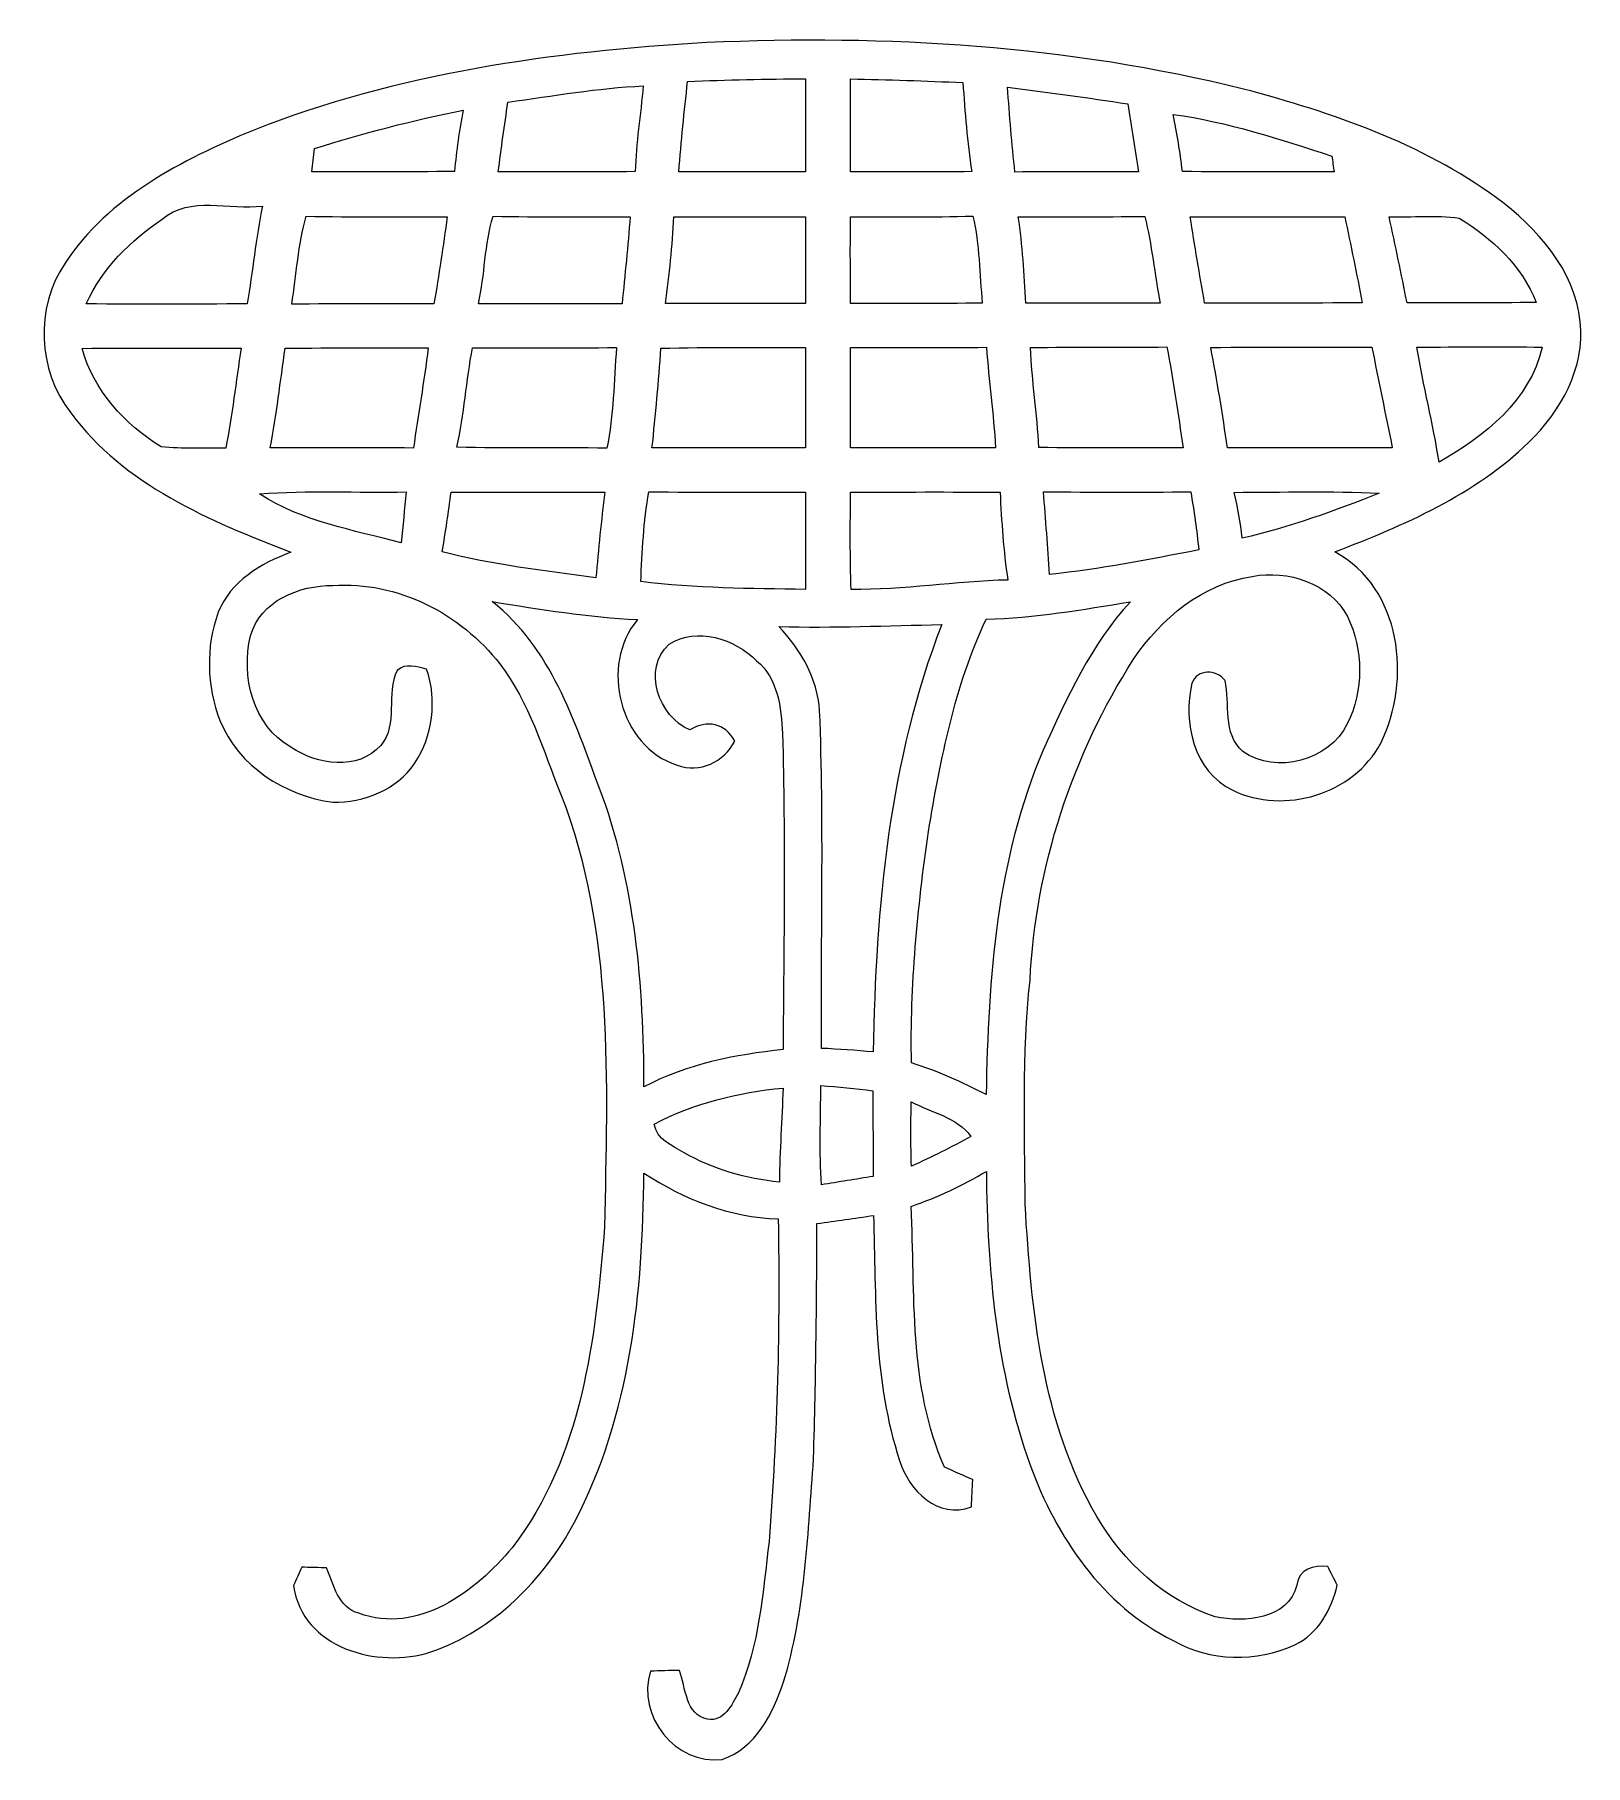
# Model space of a CAD drawing. Header units: centimetres. Extents: x -12.7 to 12.7, y -5.8 to 5.7.
# Drawn here: x 5.4 to 12.72, y -5.19 to 2.98 of the extents above; entities that cross this region are included whole.
import ezdxf

# ---------------------------------------------------------------- set-up
doc = ezdxf.new("R2010")
doc.units = ezdxf.units.CM
doc.header["$MEASUREMENT"] = 0
doc.layers.add('Camada 1', color=7, linetype='Continuous')

msp = doc.modelspace()

# ---------------------------------------------------------------- linework, layer by layer
at = {"layer": 'Camada 1', "color": 156}
for points, knots in [([(8.5732, 2.94604), (9.42233, 2.98379), (10.28064, 2.93229), (11.10755, 2.72661), (11.10755, 2.72661), (11.52701, 2.61584), (11.94822, 2.4712), (12.30241, 2.21368), (12.30241, 2.21368), (12.49257, 2.07044), (12.67319, 1.87501), (12.69753, 1.62772), (12.69753, 1.62772), (12.72222, 1.4104), (12.60615, 1.2058), (12.45481, 1.05903), (12.45481, 1.05903), (12.19975, 0.81068), (11.86602, 0.66745), (11.53829, 0.54151), (11.53829, 0.54151), (11.85509, 0.37217), (11.90342, -0.06314), (11.75597, -0.36125), (11.75597, -0.36125), (11.62649, -0.6043), (11.30158, -0.6999), (11.05675, -0.58384), (11.05675, -0.58384), (10.87366, -0.49564), (10.81933, -0.26212), (10.86448, -0.07866), (10.86448, -0.07866), (10.88955, -0.00987), (10.97986, -0.01235), (11.02042, -0.06526), (11.02042, -0.06526), (11.04618, -0.17604), (11.00666, -0.31537), (11.10473, -0.40004), (11.10473, -0.40004), (11.26208, -0.51223), (11.51361, -0.44379), (11.59791, -0.26987), (11.59791, -0.26987), (11.67553, -0.11394), (11.67411, 0.08042), (11.59862, 0.23671), (11.59862, 0.23671), (11.51502, 0.39441), (11.3171, 0.4579), (11.14918, 0.42615), (11.14918, 0.42615), (10.91423, 0.39017), (10.71808, 0.22825), (10.58862, 0.03493), (10.58862, 0.03493), (10.29935, -0.41733), (10.12577, -0.94402), (10.09967, -1.48096), (10.09967, -1.48096), (10.06086, -1.83161), (10.07533, -2.18546), (10.07638, -2.53787), (10.07638, -2.53787), (10.10637, -3.04129), (10.15576, -3.56834), (10.41541, -4.01319), (10.41541, -4.01319), (10.54028, -4.22768), (10.73572, -4.40796), (10.97385, -4.48592), (10.97385, -4.48592), (11.11179, -4.51379), (11.31746, -4.50074), (11.36015, -4.33599), (11.36015, -4.33599), (11.37038, -4.25908), (11.43775, -4.24215), (11.50584, -4.24885), (11.50584, -4.24885), (11.51678, -4.27073), (11.539, -4.31446), (11.54994, -4.3367), (11.54994, -4.3367), (11.52418, -4.45276), (11.46104, -4.56459), (11.35062, -4.61856), (11.35062, -4.61856), (11.17035, -4.70181), (10.94846, -4.69759), (10.77489, -4.59809), (10.77489, -4.59809), (10.44292, -4.43301), (10.22173, -4.10774), (10.09931, -3.76624), (10.09931, -3.76624), (9.93951, -3.32422), (9.89824, -2.84973), (9.89365, -2.383), (9.89365, -2.383), (9.78146, -2.45039), (9.66257, -2.50542), (9.5391, -2.54847), (9.5391, -2.54847), (9.55674, -2.9598), (9.52641, -3.39407), (9.69539, -3.7793), (9.69539, -3.7793), (9.73983, -3.79906), (9.78393, -3.81881), (9.82909, -3.83857), (9.82909, -3.83857), (9.82732, -3.88126), (9.8252, -3.92394), (9.82345, -3.96662), (9.82345, -3.96662), (9.66611, -4.02943), (9.52641, -3.88832), (9.48372, -3.74791), (9.48372, -3.74791), (9.36059, -3.37609), (9.37153, -2.97814), (9.36096, -2.59115), (9.36096, -2.59115), (9.27169, -2.60456), (9.18279, -2.61832), (9.09355, -2.6289), (9.09355, -2.6289), (9.09214, -3.01059), (9.08861, -3.39266), (9.07591, -3.77437), (9.07591, -3.77437), (9.04768, -4.11585), (9.03746, -4.46334), (8.93585, -4.79354), (8.93585, -4.79354), (8.88576, -4.94242), (8.80604, -5.1054), (8.64622, -5.15937), (8.64622, -5.15937), (8.4261, -5.18759), (8.24052, -4.95265), (8.30721, -4.74274), (8.30721, -4.74274), (8.35271, -4.74098), (8.39857, -4.73991), (8.44444, -4.73957), (8.44444, -4.73957), (8.47441, -4.81965), (8.47195, -4.94911), (8.57744, -4.96958), (8.57744, -4.96958), (8.65433, -4.98264), (8.69244, -4.90044), (8.72277, -4.8447), (8.72277, -4.8447), (8.82156, -4.61963), (8.83813, -4.37091), (8.86777, -4.12996), (8.86777, -4.12996), (8.90693, -3.62374), (8.91998, -3.11502), (8.91046, -2.60772), (8.91046, -2.60772), (8.68257, -2.60103), (8.46559, -2.51424), (8.27617, -2.39148), (8.27617, -2.39148), (8.27229, -2.95239), (8.21372, -3.53447), (7.94914, -4.03859), (7.94914, -4.03859), (7.80345, -4.3127), (7.56708, -4.54871), (7.27039, -4.65208), (7.27039, -4.65208), (7.01957, -4.73251), (6.66291, -4.63549), (6.62233, -4.33775), (6.62233, -4.33775), (6.63222, -4.31623), (6.65161, -4.27355), (6.66114, -4.25202), (6.66114, -4.25202), (6.69042, -4.25272), (6.74899, -4.25414), (6.77827, -4.25484), (6.77827, -4.25484), (6.81073, -4.33599), (6.83331, -4.44217), (6.92996, -4.4697), (6.92996, -4.4697), (7.21042, -4.57234), (7.48242, -4.36527), (7.65386, -4.16065), (7.65386, -4.16065), (7.98583, -3.73133), (8.04898, -3.1683), (8.09059, -2.64478), (8.09059, -2.64478), (8.10365, -1.96144), (8.13576, -1.25236), (7.88458, -0.60325), (7.88458, -0.60325), (7.79921, -0.3937), (7.7364, -0.16932), (7.59636, 0.01235), (7.59636, 0.01235), (7.41186, 0.25011), (7.11234, 0.40498), (6.8079, 0.38276), (6.8079, 0.38276), (6.64986, 0.38452), (6.46499, 0.31114), (6.41914, 0.14534), (6.41914, 0.14534), (6.37187, -0.04514), (6.43113, -0.27798), (6.60964, -0.38099), (6.60964, -0.38099), (6.73347, -0.46389), (6.92502, -0.49318), (7.03403, -0.37217), (7.03403, -0.37217), (7.11941, -0.27094), (7.05555, -0.12876), (7.11059, -0.01798), (7.11059, -0.01798), (7.15186, 0.01834), (7.20266, -0.00175), (7.24992, -0.01164), (7.24992, -0.01164), (7.30108, -0.1584), (7.27957, -0.32773), (7.19384, -0.4572), (7.19384, -0.4572), (7.10917, -0.58173), (6.95359, -0.64347), (6.80685, -0.64065), (6.80685, -0.64065), (6.58142, -0.60854), (6.36128, -0.47096), (6.27415, -0.25435), (6.27415, -0.25435), (6.21276, -0.09277), (6.20535, 0.09384), (6.26674, 0.25646), (6.26674, 0.25646), (6.32495, 0.40357), (6.46818, 0.48753), (6.60929, 0.5401), (6.60929, 0.5401), (6.22723, 0.68721), (5.82048, 0.85831), (5.56965, 1.19803), (5.56965, 1.19803), (5.41406, 1.39876), (5.39925, 1.69438), (5.54319, 1.905), (5.54319, 1.905), (5.74781, 2.21684), (6.09669, 2.39253), (6.43078, 2.53188), (6.43078, 2.53188), (7.11234, 2.79964), (7.84577, 2.90476), (8.5732, 2.94604)], [0, 0, 0, 0, 0.0147059, 0.0147059, 0.0147059, 0.0147059, 0.0294118, 0.0294118, 0.0294118, 0.0294118, 0.0441176, 0.0441176, 0.0441176, 0.0441176, 0.0588235, 0.0588235, 0.0588235, 0.0588235, 0.0735294, 0.0735294, 0.0735294, 0.0735294, 0.0882353, 0.0882353, 0.0882353, 0.0882353, 0.1029412, 0.1029412, 0.1029412, 0.1029412, 0.1176471, 0.1176471, 0.1176471, 0.1176471, 0.1323529, 0.1323529, 0.1323529, 0.1323529, 0.1470588, 0.1470588, 0.1470588, 0.1470588, 0.1617647, 0.1617647, 0.1617647, 0.1617647, 0.1764706, 0.1764706, 0.1764706, 0.1764706, 0.1911765, 0.1911765, 0.1911765, 0.1911765, 0.2058824, 0.2058824, 0.2058824, 0.2058824, 0.2205882, 0.2205882, 0.2205882, 0.2205882, 0.2352941, 0.2352941, 0.2352941, 0.2352941, 0.25, 0.25, 0.25, 0.25, 0.2647059, 0.2647059, 0.2647059, 0.2647059, 0.2794118, 0.2794118, 0.2794118, 0.2794118, 0.2941176, 0.2941176, 0.2941176, 0.2941176, 0.3088235, 0.3088235, 0.3088235, 0.3088235, 0.3235294, 0.3235294, 0.3235294, 0.3235294, 0.3382353, 0.3382353, 0.3382353, 0.3382353, 0.3529412, 0.3529412, 0.3529412, 0.3529412, 0.3676471, 0.3676471, 0.3676471, 0.3676471, 0.3823529, 0.3823529, 0.3823529, 0.3823529, 0.3970588, 0.3970588, 0.3970588, 0.3970588, 0.4117647, 0.4117647, 0.4117647, 0.4117647, 0.4264706, 0.4264706, 0.4264706, 0.4264706, 0.4411765, 0.4411765, 0.4411765, 0.4411765, 0.4558824, 0.4558824, 0.4558824, 0.4558824, 0.4705882, 0.4705882, 0.4705882, 0.4705882, 0.4852941, 0.4852941, 0.4852941, 0.4852941, 0.5, 0.5, 0.5, 0.5, 0.5147059, 0.5147059, 0.5147059, 0.5147059, 0.5294118, 0.5294118, 0.5294118, 0.5294118, 0.5441176, 0.5441176, 0.5441176, 0.5441176, 0.5588235, 0.5588235, 0.5588235, 0.5588235, 0.5735294, 0.5735294, 0.5735294, 0.5735294, 0.5882353, 0.5882353, 0.5882353, 0.5882353, 0.6029412, 0.6029412, 0.6029412, 0.6029412, 0.6176471, 0.6176471, 0.6176471, 0.6176471, 0.6323529, 0.6323529, 0.6323529, 0.6323529, 0.6470588, 0.6470588, 0.6470588, 0.6470588, 0.6617647, 0.6617647, 0.6617647, 0.6617647, 0.6764706, 0.6764706, 0.6764706, 0.6764706, 0.6911765, 0.6911765, 0.6911765, 0.6911765, 0.7058824, 0.7058824, 0.7058824, 0.7058824, 0.7205882, 0.7205882, 0.7205882, 0.7205882, 0.7352941, 0.7352941, 0.7352941, 0.7352941, 0.75, 0.75, 0.75, 0.75, 0.7647059, 0.7647059, 0.7647059, 0.7647059, 0.7794118, 0.7794118, 0.7794118, 0.7794118, 0.7941176, 0.7941176, 0.7941176, 0.7941176, 0.8088235, 0.8088235, 0.8088235, 0.8088235, 0.8235294, 0.8235294, 0.8235294, 0.8235294, 0.8382353, 0.8382353, 0.8382353, 0.8382353, 0.8529412, 0.8529412, 0.8529412, 0.8529412, 0.8676471, 0.8676471, 0.8676471, 0.8676471, 0.8823529, 0.8823529, 0.8823529, 0.8823529, 0.8970588, 0.8970588, 0.8970588, 0.8970588, 0.9117647, 0.9117647, 0.9117647, 0.9117647, 0.9264706, 0.9264706, 0.9264706, 0.9264706, 0.9411765, 0.9411765, 0.9411765, 0.9411765, 0.9558824, 0.9558824, 0.9558824, 0.9558824, 0.9705882, 0.9705882, 0.9705882, 0.9705882, 1, 1, 1, 1]), ([(7.63447, 2.66488), (7.63447, 2.66488), (7.63447, 2.66488), (7.63447, 2.66488), (7.63447, 2.66488), (7.61787, 2.55551), (7.60236, 2.44615), (7.58859, 2.3361), (7.58859, 2.3361), (7.80413, 2.33574), (8.0197, 2.33503), (8.23524, 2.3368), (8.23524, 2.3368), (8.23948, 2.47261), (8.26065, 2.60667), (8.27369, 2.74143), (8.27369, 2.74143), (8.05885, 2.7319), (7.84684, 2.69451), (7.63447, 2.66488)], [0, 0, 0, 0, 0.1666667, 0.1666667, 0.1666667, 0.1666667, 0.3333333, 0.3333333, 0.3333333, 0.3333333, 0.5, 0.5, 0.5, 0.5, 0.6666667, 0.6666667, 0.6666667, 0.6666667, 1, 1, 1, 1]), ([(8.48289, 2.76294), (8.48289, 2.76294), (8.48289, 2.76294), (8.48289, 2.76294), (8.48289, 2.76294), (8.46666, 2.62078), (8.4529, 2.47826), (8.44125, 2.33539), (8.44125, 2.33539), (8.64093, 2.3361), (8.84061, 2.33574), (9.04027, 2.33574), (9.04027, 2.33574), (9.03958, 2.4825), (9.03993, 2.6289), (9.04027, 2.77529), (9.04027, 2.77529), (8.85437, 2.77459), (8.66844, 2.76965), (8.48289, 2.76294)], [0, 0, 0, 0, 0.1666667, 0.1666667, 0.1666667, 0.1666667, 0.3333333, 0.3333333, 0.3333333, 0.3333333, 0.5, 0.5, 0.5, 0.5, 0.6666667, 0.6666667, 0.6666667, 0.6666667, 1, 1, 1, 1]), ([(9.25159, 2.77459), (9.25159, 2.77459), (9.25159, 2.77459), (9.25159, 2.77459), (9.25159, 2.77459), (9.25125, 2.62819), (9.25125, 2.48179), (9.25125, 2.33539), (9.25125, 2.33539), (9.44245, 2.33644), (9.63329, 2.33469), (9.82451, 2.33715), (9.82451, 2.33715), (9.80405, 2.4765), (9.79204, 2.61691), (9.78288, 2.75731), (9.78288, 2.75731), (9.60578, 2.76506), (9.42869, 2.77142), (9.25159, 2.77459)], [0, 0, 0, 0, 0.1666667, 0.1666667, 0.1666667, 0.1666667, 0.3333333, 0.3333333, 0.3333333, 0.3333333, 0.5, 0.5, 0.5, 0.5, 0.6666667, 0.6666667, 0.6666667, 0.6666667, 1, 1, 1, 1]), ([(9.99348, 2.73507), (9.99348, 2.73507), (9.99348, 2.73507), (9.99348, 2.73507), (9.99348, 2.73507), (10.003, 2.60173), (10.0143, 2.46803), (10.02841, 2.33503), (10.02841, 2.33503), (10.22278, 2.33644), (10.41752, 2.33539), (10.61225, 2.3361), (10.61225, 2.3361), (10.59568, 2.44298), (10.57804, 2.54952), (10.56111, 2.6564), (10.56111, 2.6564), (10.37237, 2.68639), (10.18292, 2.7118), (9.99348, 2.73507)], [0, 0, 0, 0, 0.1666667, 0.1666667, 0.1666667, 0.1666667, 0.3333333, 0.3333333, 0.3333333, 0.3333333, 0.5, 0.5, 0.5, 0.5, 0.6666667, 0.6666667, 0.6666667, 0.6666667, 1, 1, 1, 1]), ([(6.72076, 2.44544), (6.72076, 2.44544), (6.72076, 2.44544), (6.72076, 2.44544), (6.72076, 2.44544), (6.71617, 2.40911), (6.7123, 2.37277), (6.70842, 2.3361), (6.70842, 2.3361), (6.93278, 2.33644), (7.15751, 2.33362), (7.38222, 2.3382), (7.38222, 2.3382), (7.39104, 2.43521), (7.40375, 2.53188), (7.4228, 2.62748), (7.4228, 2.62748), (7.18572, 2.5788), (6.95113, 2.51953), (6.72076, 2.44544)], [0, 0, 0, 0, 0.1666667, 0.1666667, 0.1666667, 0.1666667, 0.3333333, 0.3333333, 0.3333333, 0.3333333, 0.5, 0.5, 0.5, 0.5, 0.6666667, 0.6666667, 0.6666667, 0.6666667, 1, 1, 1, 1]), ([(10.77595, 2.60738), (10.77595, 2.60738), (10.77595, 2.60738), (10.77595, 2.60738), (10.77595, 2.60738), (10.79358, 2.51812), (10.8084, 2.42817), (10.81933, 2.33749), (10.81933, 2.33749), (11.05817, 2.33432), (11.29663, 2.33574), (11.53548, 2.33644), (11.53548, 2.33644), (11.533, 2.35479), (11.52771, 2.39148), (11.52525, 2.41017), (11.52525, 2.41017), (11.28006, 2.49096), (11.03241, 2.5714), (10.77595, 2.60738)], [0, 0, 0, 0, 0.1666667, 0.1666667, 0.1666667, 0.1666667, 0.3333333, 0.3333333, 0.3333333, 0.3333333, 0.5, 0.5, 0.5, 0.5, 0.6666667, 0.6666667, 0.6666667, 0.6666667, 1, 1, 1, 1]), ([(6.00216, 2.11208), (6.00216, 2.11208), (6.00216, 2.11208), (6.00216, 2.11208), (6.00216, 2.11208), (5.85223, 2.01117), (5.71782, 1.881), (5.64337, 1.71309), (5.64337, 1.71309), (5.89633, 1.70885), (6.14961, 1.71238), (6.40257, 1.71202), (6.40257, 1.71202), (6.43008, 1.86584), (6.44313, 2.02177), (6.47559, 2.17452), (6.47559, 2.17452), (6.31895, 2.15406), (6.13375, 2.22566), (6.00216, 2.11208)], [0, 0, 0, 0, 0.1666667, 0.1666667, 0.1666667, 0.1666667, 0.3333333, 0.3333333, 0.3333333, 0.3333333, 0.5, 0.5, 0.5, 0.5, 0.6666667, 0.6666667, 0.6666667, 0.6666667, 1, 1, 1, 1]), ([(6.61317, 1.71167), (6.61317, 1.71167), (6.61317, 1.71167), (6.61317, 1.71167), (6.61317, 1.71167), (6.83718, 1.71238), (7.06084, 1.71309), (7.28451, 1.71202), (7.28451, 1.71202), (7.30919, 1.84891), (7.32825, 1.98649), (7.348, 2.12372), (7.348, 2.12372), (7.12576, 2.12514), (6.9035, 2.1209), (6.6816, 2.12653), (6.6816, 2.12653), (6.6435, 1.99143), (6.63575, 1.85032), (6.61317, 1.71167)], [0, 0, 0, 0, 0.1666667, 0.1666667, 0.1666667, 0.1666667, 0.3333333, 0.3333333, 0.3333333, 0.3333333, 0.5, 0.5, 0.5, 0.5, 0.6666667, 0.6666667, 0.6666667, 0.6666667, 1, 1, 1, 1]), ([(7.56496, 2.12653), (7.56496, 2.12653), (7.56496, 2.12653), (7.56496, 2.12653), (7.56496, 2.12653), (7.52228, 1.99248), (7.52651, 1.84996), (7.49511, 1.71343), (7.49511, 1.71343), (7.72089, 1.71238), (7.94702, 1.71414), (8.17316, 1.71309), (8.17316, 1.71309), (8.18727, 1.84996), (8.20067, 1.98683), (8.2116, 2.12407), (8.2116, 2.12407), (7.99606, 2.12514), (7.7805, 2.12124), (7.56496, 2.12653)], [0, 0, 0, 0, 0.1666667, 0.1666667, 0.1666667, 0.1666667, 0.3333333, 0.3333333, 0.3333333, 0.3333333, 0.5, 0.5, 0.5, 0.5, 0.6666667, 0.6666667, 0.6666667, 0.6666667, 1, 1, 1, 1]), ([(9.25125, 2.12372), (9.25125, 2.12372), (9.25125, 2.12372), (9.25125, 2.12372), (9.25125, 2.12372), (9.25125, 1.98754), (9.25089, 1.85103), (9.25194, 1.7145), (9.25194, 1.7145), (9.45938, 1.71555), (9.66681, 1.71414), (9.87424, 1.71555), (9.87424, 1.71555), (9.86155, 1.85278), (9.86189, 1.99214), (9.8298, 2.12689), (9.8298, 2.12689), (9.63682, 2.12124), (9.44421, 2.12514), (9.25125, 2.12372)], [0, 0, 0, 0, 0.1666667, 0.1666667, 0.1666667, 0.1666667, 0.3333333, 0.3333333, 0.3333333, 0.3333333, 0.5, 0.5, 0.5, 0.5, 0.6666667, 0.6666667, 0.6666667, 0.6666667, 1, 1, 1, 1]), ([(10.04427, 2.12372), (10.04427, 2.12372), (10.04427, 2.12372), (10.04427, 2.12372), (10.04427, 2.12372), (10.0651, 1.98895), (10.07145, 1.85242), (10.07955, 1.71626), (10.07955, 1.71626), (10.29122, 1.71414), (10.50288, 1.71662), (10.71455, 1.71591), (10.71455, 1.71591), (10.6874, 1.85208), (10.67505, 1.99107), (10.64153, 2.12583), (10.64153, 2.12583), (10.44222, 2.12195), (10.24325, 2.12478), (10.04427, 2.12372)], [0, 0, 0, 0, 0.1666667, 0.1666667, 0.1666667, 0.1666667, 0.3333333, 0.3333333, 0.3333333, 0.3333333, 0.5, 0.5, 0.5, 0.5, 0.6666667, 0.6666667, 0.6666667, 0.6666667, 1, 1, 1, 1]), ([(11.79547, 2.12336), (11.79547, 2.12336), (11.79547, 2.12336), (11.79547, 2.12336), (11.79547, 2.12336), (11.82475, 1.98825), (11.85333, 1.85313), (11.88013, 1.71732), (11.88013, 1.71732), (12.08334, 1.71767), (12.28653, 1.71662), (12.49009, 1.71944), (12.49009, 1.71944), (12.42306, 1.89159), (12.2809, 2.02459), (12.12566, 2.11771), (12.12566, 2.11771), (12.01596, 2.13184), (11.90518, 2.12195), (11.79547, 2.12336)], [0, 0, 0, 0, 0.1666667, 0.1666667, 0.1666667, 0.1666667, 0.3333333, 0.3333333, 0.3333333, 0.3333333, 0.5, 0.5, 0.5, 0.5, 0.6666667, 0.6666667, 0.6666667, 0.6666667, 1, 1, 1, 1]), ([(8.37847, 1.71414), (8.37847, 1.71414), (8.37847, 1.71414), (8.37847, 1.71414), (8.37847, 1.71414), (8.59895, 1.71379), (8.81944, 1.7145), (9.04027, 1.71414), (9.04027, 1.71414), (9.03993, 1.85103), (9.03993, 1.98754), (9.03993, 2.12372), (9.03993, 2.12372), (8.8325, 2.12407), (8.62541, 2.12407), (8.41798, 2.12372), (8.41798, 2.12372), (8.41162, 1.98683), (8.39576, 1.85032), (8.37847, 1.71414)], [0, 0, 0, 0, 0.1666667, 0.1666667, 0.1666667, 0.1666667, 0.3333333, 0.3333333, 0.3333333, 0.3333333, 0.5, 0.5, 0.5, 0.5, 0.6666667, 0.6666667, 0.6666667, 0.6666667, 1, 1, 1, 1]), ([(10.85603, 2.12407), (10.85603, 2.12407), (10.85603, 2.12407), (10.85603, 2.12407), (10.85603, 2.12407), (10.87683, 1.9879), (10.90117, 1.85208), (10.92412, 1.71591), (10.92412, 1.71591), (11.17211, 1.71767), (11.42047, 1.71555), (11.66883, 1.71732), (11.66883, 1.71732), (11.64166, 1.85313), (11.61486, 1.98895), (11.58592, 2.12407), (11.58592, 2.12407), (11.34251, 2.12372), (11.09909, 2.12407), (10.85603, 2.12407)], [0, 0, 0, 0, 0.1666667, 0.1666667, 0.1666667, 0.1666667, 0.3333333, 0.3333333, 0.3333333, 0.3333333, 0.5, 0.5, 0.5, 0.5, 0.6666667, 0.6666667, 0.6666667, 0.6666667, 1, 1, 1, 1]), ([(5.62327, 1.50247), (5.62327, 1.50247), (5.62327, 1.50247), (5.62327, 1.50247), (5.62327, 1.50247), (5.67655, 1.30386), (5.82471, 1.14406), (5.99651, 1.03786), (5.99651, 1.03786), (6.09776, 1.02693), (6.19972, 1.03363), (6.30166, 1.03152), (6.30166, 1.03152), (6.3327, 1.18779), (6.3507, 1.3462), (6.37433, 1.50388), (6.37433, 1.50388), (6.12386, 1.50354), (5.87375, 1.50495), (5.62327, 1.50247)], [0, 0, 0, 0, 0.1666667, 0.1666667, 0.1666667, 0.1666667, 0.3333333, 0.3333333, 0.3333333, 0.3333333, 0.5, 0.5, 0.5, 0.5, 0.6666667, 0.6666667, 0.6666667, 0.6666667, 1, 1, 1, 1]), ([(6.58247, 1.50318), (6.58247, 1.50318), (6.58247, 1.50318), (6.58247, 1.50318), (6.58247, 1.50318), (6.55954, 1.34691), (6.54156, 1.18921), (6.51228, 1.03363), (6.51228, 1.03363), (6.73734, 1.03116), (6.96277, 1.03399), (7.18819, 1.03187), (7.18819, 1.03187), (7.21113, 1.18921), (7.23793, 1.3462), (7.25769, 1.50424), (7.25769, 1.50424), (7.03226, 1.50495), (6.80754, 1.50529), (6.58247, 1.50318)], [0, 0, 0, 0, 0.1666667, 0.1666667, 0.1666667, 0.1666667, 0.3333333, 0.3333333, 0.3333333, 0.3333333, 0.5, 0.5, 0.5, 0.5, 0.6666667, 0.6666667, 0.6666667, 0.6666667, 1, 1, 1, 1]), ([(7.4669, 1.50529), (7.4669, 1.50529), (7.4669, 1.50529), (7.4669, 1.50529), (7.4669, 1.50529), (7.43761, 1.34972), (7.42879, 1.19062), (7.39281, 1.03645), (7.39281, 1.03645), (7.62916, 1.02763), (7.86553, 1.03645), (8.1019, 1.03082), (8.1019, 1.03082), (8.13364, 1.18745), (8.1354, 1.34725), (8.14704, 1.506), (8.14704, 1.506), (7.9202, 1.50529), (7.69372, 1.50495), (7.4669, 1.50529)], [0, 0, 0, 0, 0.1666667, 0.1666667, 0.1666667, 0.1666667, 0.3333333, 0.3333333, 0.3333333, 0.3333333, 0.5, 0.5, 0.5, 0.5, 0.6666667, 0.6666667, 0.6666667, 0.6666667, 1, 1, 1, 1]), ([(8.31461, 1.03258), (8.31461, 1.03258), (8.31461, 1.03258), (8.31461, 1.03258), (8.31461, 1.03258), (8.55627, 1.03222), (8.79827, 1.03292), (9.03993, 1.03222), (9.03993, 1.03222), (9.03993, 1.19027), (9.03993, 1.34832), (9.04027, 1.50636), (9.04027, 1.50636), (8.81238, 1.50566), (8.58448, 1.50883), (8.35695, 1.50318), (8.35695, 1.50318), (8.34602, 1.3462), (8.33191, 1.18921), (8.31461, 1.03258)], [0, 0, 0, 0, 0.1666667, 0.1666667, 0.1666667, 0.1666667, 0.3333333, 0.3333333, 0.3333333, 0.3333333, 0.5, 0.5, 0.5, 0.5, 0.6666667, 0.6666667, 0.6666667, 0.6666667, 1, 1, 1, 1]), ([(9.25125, 1.50707), (9.25125, 1.50707), (9.25125, 1.50707), (9.25125, 1.50707), (9.25125, 1.50707), (9.25125, 1.34902), (9.25125, 1.19062), (9.25125, 1.03222), (9.25125, 1.03222), (9.47983, 1.03328), (9.70845, 1.03116), (9.93705, 1.03363), (9.93705, 1.03363), (9.92752, 1.19238), (9.90564, 1.34937), (9.894, 1.50741), (9.894, 1.50741), (9.67987, 1.50671), (9.46538, 1.50707), (9.25125, 1.50707)], [0, 0, 0, 0, 0.1666667, 0.1666667, 0.1666667, 0.1666667, 0.3333333, 0.3333333, 0.3333333, 0.3333333, 0.5, 0.5, 0.5, 0.5, 0.6666667, 0.6666667, 0.6666667, 0.6666667, 1, 1, 1, 1]), ([(10.10143, 1.50671), (10.10143, 1.50671), (10.10143, 1.50671), (10.10143, 1.50671), (10.10143, 1.50671), (10.10884, 1.34902), (10.13354, 1.19238), (10.14201, 1.0347), (10.14201, 1.0347), (10.36884, 1.03046), (10.59602, 1.03363), (10.82286, 1.03258), (10.82286, 1.03258), (10.79816, 1.19167), (10.77701, 1.35113), (10.74561, 1.50917), (10.74561, 1.50917), (10.53076, 1.50671), (10.31628, 1.50847), (10.10143, 1.50671)], [0, 0, 0, 0, 0.1666667, 0.1666667, 0.1666667, 0.1666667, 0.3333333, 0.3333333, 0.3333333, 0.3333333, 0.5, 0.5, 0.5, 0.5, 0.6666667, 0.6666667, 0.6666667, 0.6666667, 1, 1, 1, 1]), ([(10.95304, 1.50671), (10.95304, 1.50671), (10.95304, 1.50671), (10.95304, 1.50671), (10.95304, 1.50671), (10.98373, 1.34972), (11.00842, 1.19133), (11.03241, 1.03292), (11.03241, 1.03292), (11.29171, 1.03222), (11.551, 1.03292), (11.81028, 1.03258), (11.81028, 1.03258), (11.7789, 1.19167), (11.74574, 1.35008), (11.71363, 1.50883), (11.71363, 1.50883), (11.45998, 1.50777), (11.20668, 1.51024), (10.95304, 1.50671)], [0, 0, 0, 0, 0.1666667, 0.1666667, 0.1666667, 0.1666667, 0.3333333, 0.3333333, 0.3333333, 0.3333333, 0.5, 0.5, 0.5, 0.5, 0.6666667, 0.6666667, 0.6666667, 0.6666667, 1, 1, 1, 1]), ([(11.92635, 1.50777), (11.92635, 1.50777), (11.92635, 1.50777), (11.92635, 1.50777), (11.92635, 1.50777), (11.95704, 1.32644), (12.00255, 1.14793), (12.03147, 0.9659), (12.03147, 0.9659), (12.24562, 1.08584), (12.4608, 1.25694), (12.51795, 1.50812), (12.51795, 1.50812), (12.32076, 1.51095), (12.12356, 1.50953), (11.92635, 1.50777)], [0, 0, 0, 0, 0.2, 0.2, 0.2, 0.2, 0.4, 0.4, 0.4, 0.4, 0.6, 0.6, 0.6, 0.6, 1, 1, 1, 1]), ([(6.46112, 0.81526), (6.46112, 0.81526), (6.46112, 0.81526), (6.46112, 0.81526), (6.46112, 0.81526), (6.65973, 0.68509), (6.90421, 0.64523), (7.13069, 0.58384), (7.13069, 0.58384), (7.13809, 0.66428), (7.14587, 0.74436), (7.15398, 0.82444), (7.15398, 0.82444), (6.92291, 0.81986), (6.69149, 0.83431), (6.46112, 0.81526)], [0, 0, 0, 0, 0.2, 0.2, 0.2, 0.2, 0.4, 0.4, 0.4, 0.4, 0.6, 0.6, 0.6, 0.6, 1, 1, 1, 1]), ([(7.36599, 0.82373), (7.36599, 0.82373), (7.36599, 0.82373), (7.36599, 0.82373), (7.36599, 0.82373), (7.35365, 0.72955), (7.33953, 0.63534), (7.32401, 0.54115), (7.32401, 0.54115), (7.56214, 0.48153), (7.80661, 0.45191), (8.04969, 0.41945), (8.04969, 0.41945), (8.06167, 0.55421), (8.07473, 0.68932), (8.09237, 0.82337), (8.09237, 0.82337), (7.85035, 0.82479), (7.60801, 0.82444), (7.36599, 0.82373)], [0, 0, 0, 0, 0.1666667, 0.1666667, 0.1666667, 0.1666667, 0.3333333, 0.3333333, 0.3333333, 0.3333333, 0.5, 0.5, 0.5, 0.5, 0.6666667, 0.6666667, 0.6666667, 0.6666667, 1, 1, 1, 1]), ([(8.2998, 0.82515), (8.2998, 0.82515), (8.2998, 0.82515), (8.2998, 0.82515), (8.2998, 0.82515), (8.27405, 0.68545), (8.2691, 0.54292), (8.26135, 0.40111), (8.26135, 0.40111), (8.51958, 0.37112), (8.77992, 0.36724), (9.03993, 0.36476), (9.03993, 0.36476), (9.03993, 0.51822), (9.03993, 0.67132), (9.03993, 0.82408), (9.03993, 0.82408), (8.79333, 0.82479), (8.54638, 0.82303), (8.2998, 0.82515)], [0, 0, 0, 0, 0.1666667, 0.1666667, 0.1666667, 0.1666667, 0.3333333, 0.3333333, 0.3333333, 0.3333333, 0.5, 0.5, 0.5, 0.5, 0.6666667, 0.6666667, 0.6666667, 0.6666667, 1, 1, 1, 1]), ([(9.25125, 0.82408), (9.25125, 0.82408), (9.25125, 0.82408), (9.25125, 0.82408), (9.25125, 0.82408), (9.25194, 0.67098), (9.24877, 0.51752), (9.25476, 0.36405), (9.25476, 0.36405), (9.50312, 0.36089), (9.74794, 0.40323), (9.99525, 0.40886), (9.99525, 0.40886), (9.97338, 0.54609), (9.96562, 0.68509), (9.9582, 0.82337), (9.9582, 0.82337), (9.72255, 0.82515), (9.48689, 0.82408), (9.25125, 0.82408)], [0, 0, 0, 0, 0.1666667, 0.1666667, 0.1666667, 0.1666667, 0.3333333, 0.3333333, 0.3333333, 0.3333333, 0.5, 0.5, 0.5, 0.5, 0.6666667, 0.6666667, 0.6666667, 0.6666667, 1, 1, 1, 1]), ([(10.16282, 0.82444), (10.16282, 0.82444), (10.16282, 0.82444), (10.16282, 0.82444), (10.16282, 0.82444), (10.17376, 0.69461), (10.18399, 0.56479), (10.1921, 0.43497), (10.1921, 0.43497), (10.42882, 0.46036), (10.66305, 0.50446), (10.89625, 0.55138), (10.89625, 0.55138), (10.88743, 0.64311), (10.87508, 0.73447), (10.85849, 0.82479), (10.85849, 0.82479), (10.62636, 0.82373), (10.39459, 0.82444), (10.16282, 0.82444)], [0, 0, 0, 0, 0.1666667, 0.1666667, 0.1666667, 0.1666667, 0.3333333, 0.3333333, 0.3333333, 0.3333333, 0.5, 0.5, 0.5, 0.5, 0.6666667, 0.6666667, 0.6666667, 0.6666667, 1, 1, 1, 1]), ([(11.06382, 0.82267), (11.06382, 0.82267), (11.06382, 0.82267), (11.06382, 0.82267), (11.06382, 0.82267), (11.0818, 0.75177), (11.0931, 0.67944), (11.10226, 0.60678), (11.10226, 0.60678), (11.32346, 0.65758), (11.53759, 0.73483), (11.74855, 0.81879), (11.74855, 0.81879), (11.52031, 0.82937), (11.29205, 0.82337), (11.06382, 0.82267)], [0, 0, 0, 0, 0.2, 0.2, 0.2, 0.2, 0.4, 0.4, 0.4, 0.4, 0.6, 0.6, 0.6, 0.6, 1, 1, 1, 1]), ([(7.56002, 0.30692), (7.56002, 0.30692), (7.56002, 0.30692), (7.56002, 0.30692), (7.56002, 0.30692), (7.83731, 0.08924), (7.94702, -0.25435), (8.06591, -0.5715), (8.06591, -0.5715), (8.23489, -1.02129), (8.27651, -1.50636), (8.27651, -1.98366), (8.27651, -1.98366), (8.48006, -1.87819), (8.70691, -1.83161), (8.93339, -1.80798), (8.93339, -1.80798), (8.93762, -1.31092), (8.94467, -0.8135), (8.93092, -0.31644), (8.93092, -0.31644), (8.92527, -0.19402), (8.90939, -0.05574), (8.80886, 0.02786), (8.80886, 0.02786), (8.70513, 0.13088), (8.52733, 0.18944), (8.39611, 0.10548), (8.39611, 0.10548), (8.26628, -0.00987), (8.34565, -0.23741), (8.49383, -0.29915), (8.49383, -0.29915), (8.57391, -0.24906), (8.66104, -0.2667), (8.70584, -0.35172), (8.70584, -0.35172), (8.65328, -0.44908), (8.54145, -0.50517), (8.4335, -0.46567), (8.4335, -0.46567), (8.16081, -0.37641), (8.06626, 0.00494), (8.24583, 0.22189), (8.24583, 0.22189), (8.01546, 0.23318), (7.78756, 0.27023), (7.56002, 0.30692)], [0, 0, 0, 0, 0.0769231, 0.0769231, 0.0769231, 0.0769231, 0.1538462, 0.1538462, 0.1538462, 0.1538462, 0.2307692, 0.2307692, 0.2307692, 0.2307692, 0.3076923, 0.3076923, 0.3076923, 0.3076923, 0.3846154, 0.3846154, 0.3846154, 0.3846154, 0.4615385, 0.4615385, 0.4615385, 0.4615385, 0.5384615, 0.5384615, 0.5384615, 0.5384615, 0.6153846, 0.6153846, 0.6153846, 0.6153846, 0.6923077, 0.6923077, 0.6923077, 0.6923077, 0.7692308, 0.7692308, 0.7692308, 0.7692308, 0.8461538, 0.8461538, 0.8461538, 0.8461538, 1, 1, 1, 1]), ([(9.89224, 0.22331), (9.89224, 0.22331), (9.89224, 0.22331), (9.89224, 0.22331), (9.89224, 0.22331), (9.74336, -0.09207), (9.67775, -0.43814), (9.61955, -0.77927), (9.61955, -0.77927), (9.56839, -1.14087), (9.53311, -1.50566), (9.53981, -1.87113), (9.53981, -1.87113), (9.66223, -1.90816), (9.77864, -1.96215), (9.89259, -2.0207), (9.89259, -2.0207), (9.90211, -1.47072), (9.94163, -0.90628), (10.16212, -0.39475), (10.16212, -0.39475), (10.27289, -0.14781), (10.38754, 0.10478), (10.57344, 0.30621), (10.57344, 0.30621), (10.34767, 0.26882), (10.12084, 0.23071), (9.89224, 0.22331)], [0, 0, 0, 0, 0.125, 0.125, 0.125, 0.125, 0.25, 0.25, 0.25, 0.25, 0.375, 0.375, 0.375, 0.375, 0.5, 0.5, 0.5, 0.5, 0.625, 0.625, 0.625, 0.625, 0.75, 0.75, 0.75, 0.75, 1, 1, 1, 1]), ([(8.91363, 0.18873), (8.91363, 0.18873), (8.91363, 0.18873), (8.91363, 0.18873), (8.91363, 0.18873), (9.0177, 0.08078), (9.09601, -0.05537), (9.10624, -0.20778), (9.10624, -0.20778), (9.12705, -0.73871), (9.11189, -1.2707), (9.11506, -1.80233), (9.11506, -1.80233), (9.19621, -1.80586), (9.2777, -1.81151), (9.35918, -1.81926), (9.35918, -1.81926), (9.37083, -1.1377), (9.43397, -0.44097), (9.68304, 0.19861), (9.68304, 0.19861), (9.42657, 0.19297), (9.1701, 0.18274), (8.91363, 0.18873)], [0, 0, 0, 0, 0.1428571, 0.1428571, 0.1428571, 0.1428571, 0.2857143, 0.2857143, 0.2857143, 0.2857143, 0.4285714, 0.4285714, 0.4285714, 0.4285714, 0.5714286, 0.5714286, 0.5714286, 0.5714286, 0.7142857, 0.7142857, 0.7142857, 0.7142857, 1, 1, 1, 1]), ([(8.3252, -2.15971), (8.3252, -2.15971), (8.3252, -2.15971), (8.3252, -2.15971), (8.3252, -2.15971), (8.33683, -2.23273), (8.41021, -2.26094), (8.46632, -2.29517), (8.46632, -2.29517), (8.60424, -2.37384), (8.75911, -2.41757), (8.9168, -2.43346), (8.9168, -2.43346), (8.91716, -2.28528), (8.92951, -2.13783), (8.93339, -1.99002), (8.93339, -1.99002), (8.72208, -2.00978), (8.51358, -2.06058), (8.3252, -2.15971)], [0, 0, 0, 0, 0.1666667, 0.1666667, 0.1666667, 0.1666667, 0.3333333, 0.3333333, 0.3333333, 0.3333333, 0.5, 0.5, 0.5, 0.5, 0.6666667, 0.6666667, 0.6666667, 0.6666667, 1, 1, 1, 1]), ([(9.11224, -1.97801), (9.11224, -1.97801), (9.11224, -1.97801), (9.11224, -1.97801), (9.11224, -1.97801), (9.11083, -2.1343), (9.10483, -2.29059), (9.11472, -2.44686), (9.11472, -2.44686), (9.19551, -2.43275), (9.27734, -2.42005), (9.35918, -2.407), (9.35918, -2.407), (9.35848, -2.27224), (9.35813, -2.13747), (9.35743, -2.00271), (9.35743, -2.00271), (9.27559, -1.99178), (9.19373, -1.98366), (9.11224, -1.97801)], [0, 0, 0, 0, 0.1666667, 0.1666667, 0.1666667, 0.1666667, 0.3333333, 0.3333333, 0.3333333, 0.3333333, 0.5, 0.5, 0.5, 0.5, 0.6666667, 0.6666667, 0.6666667, 0.6666667, 1, 1, 1, 1]), ([(9.5391, -2.05493), (9.5391, -2.05493), (9.5391, -2.05493), (9.5391, -2.05493), (9.5391, -2.05493), (9.53628, -2.15582), (9.53628, -2.25707), (9.53981, -2.35832), (9.53981, -2.35832), (9.63507, -2.31598), (9.72889, -2.26905), (9.82062, -2.21826), (9.82062, -2.21826), (9.75359, -2.12689), (9.63471, -2.10502), (9.5391, -2.05493)], [0, 0, 0, 0, 0.2, 0.2, 0.2, 0.2, 0.4, 0.4, 0.4, 0.4, 0.6, 0.6, 0.6, 0.6, 1, 1, 1, 1])]:
    msp.add_open_spline(points, degree=3, knots=knots, dxfattribs=at)

doc.saveas('drawing.dxf')
